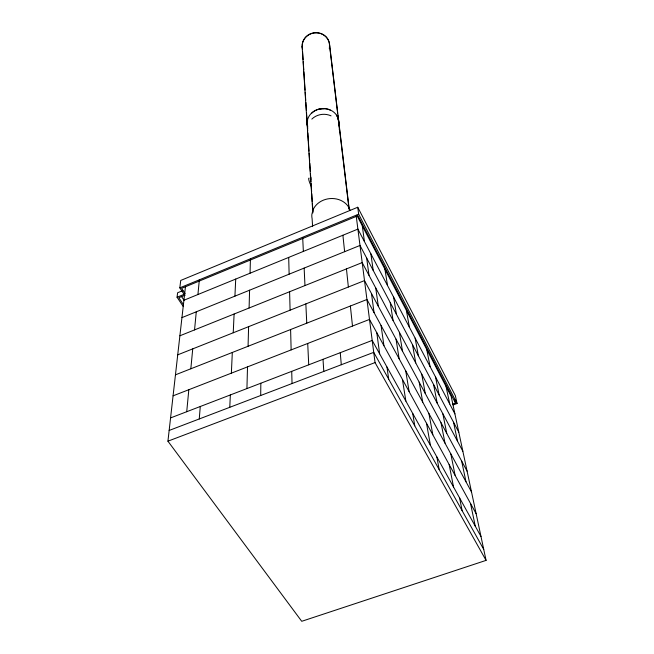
<?xml version="1.0" encoding="UTF-8"?>
<svg xmlns="http://www.w3.org/2000/svg" width="654" height="654" viewBox="0 0 654 654"><rect width="100%" height="100%" fill="white"/><g stroke="black" fill="none" stroke-linecap="round" stroke-linejoin="round"><path stroke-width="0.98" d="M260.701 395.507L260.832 383.228M246.926 388.574L247.514 366.878M248.07 346.268L248.602 326.665M249.1 308.001L249.583 290.204M250.049 273.217L250.425 259.009M229.775 407.311L230.347 394.942M231.361 373.164L232.317 352.465M233.233 332.78L234.099 314.026M234.925 296.148L235.718 279.07M199.266 418.961L200.271 406.51M186.725 411.709L188.826 389.702M190.829 368.791L192.734 348.876M194.549 329.91L196.274 311.811M197.933 294.521L199.323 279.945M356.806 215.272L451.17 396.316L486.069 560.38L301.731 621.3L167.931 441.18L185.466 286.583M184.894 295.526L179.825 287.858L180.725 280.443L357.738 207.244L455.348 395.654L457.064 403.51L453.23 404.908M183.284 306.562L177.062 297.235L177.61 292.755L182.891 290.58M179.825 287.858L358.662 214.185L357.738 207.244M177.062 297.235L185.033 293.965M184.804 295.265L178.82 297.709L183.349 304.511M183.921 300.251L357.893 229.113L454.906 413.868M181.951 317.615L359.994 245.454L458.797 432.163M179.891 335.788L362.193 262.589L462.852 451.235M177.725 354.844L364.507 280.591L467.087 471.15M175.46 374.832L366.943 299.507L471.518 491.955M173.073 395.834L369.502 319.422L476.145 513.717M170.571 417.922L372.2 340.415L480.992 536.501M169.149 430.455L373.736 352.351L483.731 549.385M167.931 441.18L375.044 362.578L356.267 216.441M452.658 404.156L455.527 403.109L454.759 399.569M181.616 296.622L183.864 300.006M184.968 293.433L181.608 288.34L357.959 215.73L455.527 403.109M375.044 362.578L486.069 560.38M358.662 214.185L457.064 403.51M446.069 386.522L449.723 404M453.533 422.214L457.506 441.213M461.65 461.054L465.991 481.785M470.528 503.482L475.278 526.208M435.539 376.99L439.12 394.975M442.848 413.753L446.756 433.373M450.835 453.901L455.11 475.401M459.599 497.939L462.133 510.7M426.743 349.449L430.087 366.592M433.569 384.487L437.207 403.166M441.009 422.705L444.99 443.142M449.159 464.561L453.533 487.017M415.135 338.126L418.356 355.743M421.724 374.162L425.255 393.43M428.942 413.614L432.817 434.779M436.88 456.999L439.186 469.597M406.396 310.413L409.379 327.163M412.502 344.674L415.756 362.978M419.173 382.132L422.746 402.21M426.498 423.269L430.438 445.39M393.61 297.129L396.43 314.304M399.381 332.281L402.48 351.124M405.725 370.883L409.134 391.632M412.723 413.451L414.759 425.836M384.944 269.252L387.528 285.553M390.234 302.598L393.062 320.444M396.03 339.148L399.144 358.776M402.423 379.402L405.864 401.09M370.859 253.801L373.23 270.462M375.715 287.923L378.323 306.244M381.061 325.488L383.939 345.729M386.972 367.041L388.697 379.156M362.291 225.793L364.425 241.555M366.665 258.06L369.011 275.359M371.472 293.523L374.063 312.604M376.786 332.69L379.655 353.847M329.641 45.11L349.211 209.125M329.51 45.11L337.603 113.085M337.84 115.112L349.04 209.133M342.892 235.244L344.633 251.684M346.457 268.917L348.361 287.008M350.372 306.023L352.49 326.044M340.252 352.694L341.298 364.736M323.011 359.324L323.795 371.415M307.396 123.737L307.707 128.527M302.45 49.475L302.254 46.418A13.652 12.859 -7.2 0 1 316.283 32.806A13.652 12.859 -7.2 0 1 329.444 46.794M302.581 51.511L303.104 59.645M303.243 61.68L303.767 69.823M303.897 71.858L304.421 79.992M304.551 82.028L305.083 90.17M305.214 92.206L305.737 100.34M305.868 102.376L306.391 110.518M306.522 112.553L307.053 120.696M307.249 123.745L307.707 130.841M307.838 132.868L308.361 140.978M308.492 143.005L309.015 151.115M309.146 153.142L309.669 161.252M309.8 163.279L310.323 171.389M310.454 173.416L310.977 181.526M311.108 183.553L311.631 191.663M311.762 193.69L312.285 201.8M312.424 203.819L312.947 211.929M302.123 46.426L312.841 212.951M312.604 226.611L312.105 218.616A19.538 16.693 -5.4 0 1 311.884 214.259L312.988 209.967A19.538 16.693 -5.4 0 1 332.216 198.514A19.538 16.693 -5.4 0 1 350.192 210.474M302.688 237.484L303.35 251.414M304.143 268.091L304.968 285.569M305.843 303.914L306.759 323.182M307.715 343.456L308.729 364.809M288.692 257.406L289.133 274.173M289.599 291.741L290.09 310.176M290.605 329.534L291.144 349.906M291.717 371.358L292.036 383.546M336.385 115.186A15.745 14.208 -6 0 1 338.608 124.072M307.674 126.5A15.745 14.208 -6 0 1 307.617 120.034M311.427 113.42A15.745 14.208 -6 0 1 330.442 110.207M307.527 126.533A15.892 14.339 -6 0 1 322.455 108.523A15.892 14.339 -6 0 1 338.608 125.02M302.32 48.11A13.775 12.974 -7.2 0 1 316.283 32.684A13.775 12.974 -7.2 0 1 329.273 48.478M307.609 125.568A15.598 14.069 -6 0 1 307.576 120.974M318.416 109.48A15.598 14.069 -6 0 1 324.106 108.793M337.914 118.603A15.598 14.069 -6 0 1 338.543 122.224M339.189 126.091A15.9 14.298 -5.9 0 1 339.287 129.819M311.844 119.102A15.9 14.298 -5.9 0 1 331.047 115.864M311.525 186.692A5.78 1.055 67.2 0 1 309.048 180.749A5.78 1.055 67.2 0 1 309.138 178.158M310.985 179.278A5.78 1.046 67.2 0 1 310.928 177.259"/></g></svg>
